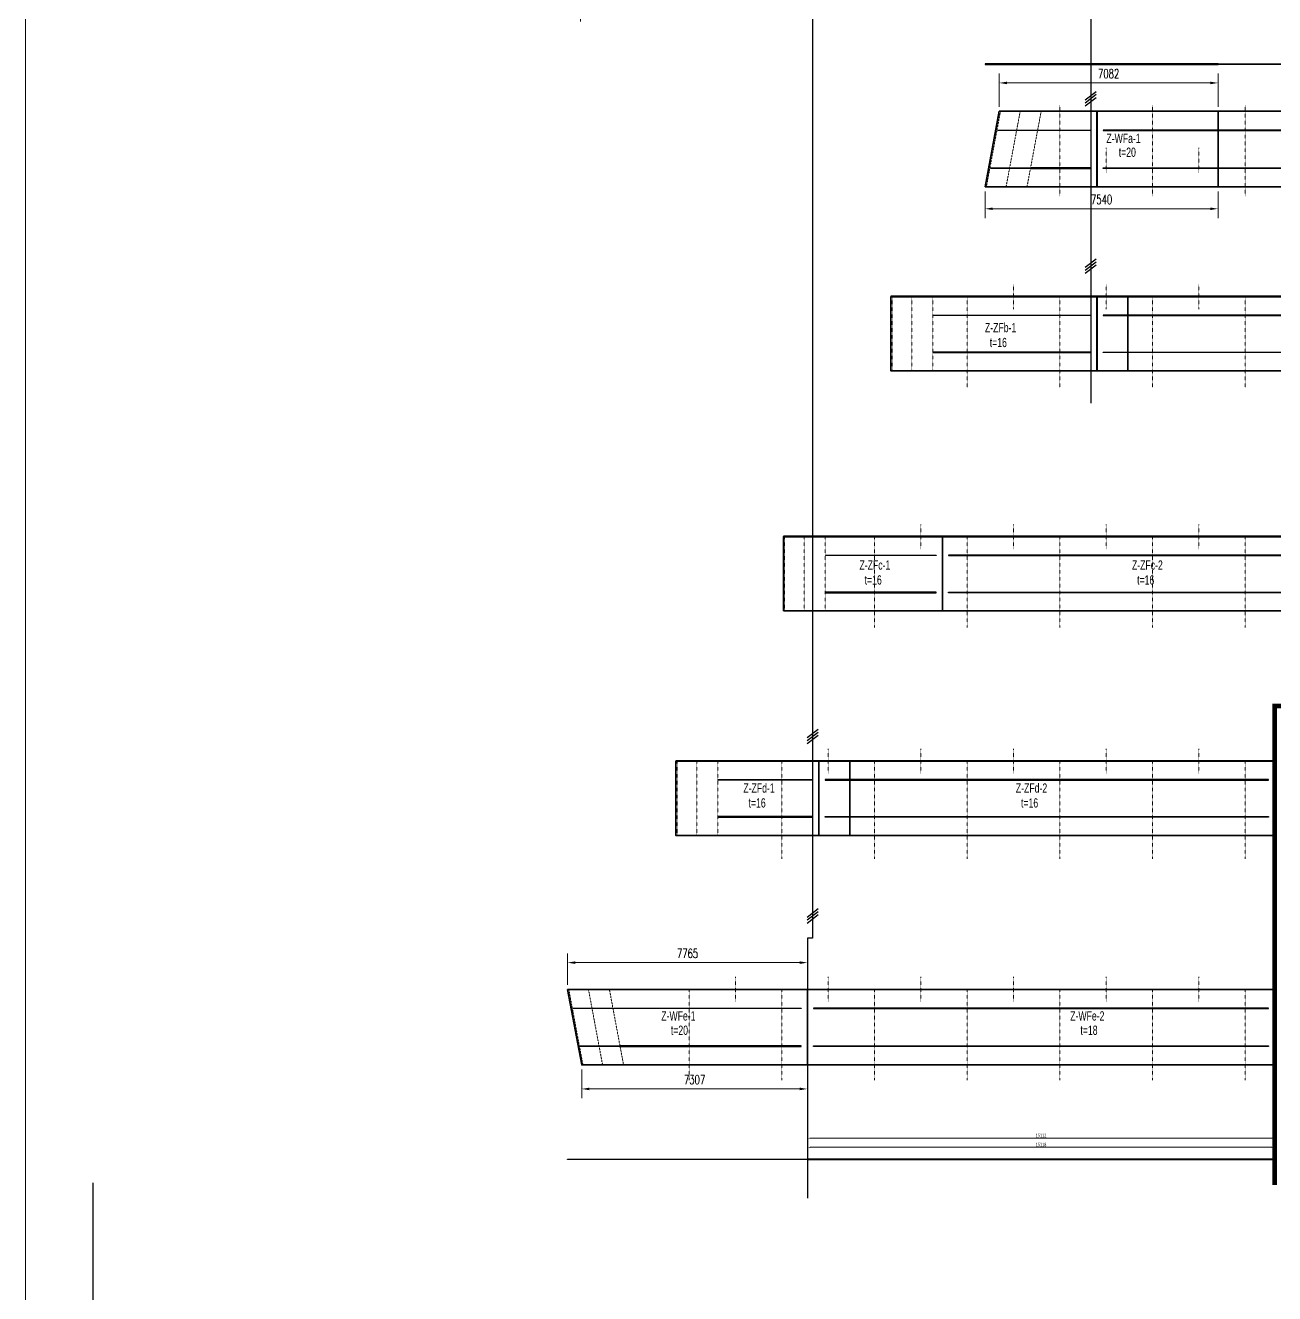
# Model space of a CAD drawing. Extents: x -158665 to 747974, y -1078007 to -307893.
# Drawn here: x 119905 to 160333, y -549860 to -508805 of the extents above; entities that cross this region are included whole.
import ezdxf

# ---------------------------------------------------------------- set-up
doc = ezdxf.new("R2010")
doc.units = 0
doc.header["$LTSCALE"] = 0.02
doc.header["$MEASUREMENT"] = 0
doc.header["$PDMODE"] = 35
doc.header["$PDSIZE"] = 150
doc.linetypes.add('CENTER', pattern=[2, 1.25, -0.25, 0.25, -0.25])
doc.layers.get('0').update_dxf_attribs({"linetype": 'CONTINUOUS'})
doc.layers.get('Defpoints').update_dxf_attribs({"linetype": 'CONTINUOUS'})
for name, color, linetype in [('1', 1, 'CONTINUOUS'), ('fuban', 1, 'CONTINUOUS'), ('二次预拼节段线', 7, 'CONTINUOUS'), ('腹板', 7, 'CONTINUOUS'), ('腹板划分线', 7, 'CONTINUOUS')]:
    doc.layers.add(name, color=color, linetype=linetype)
for name, color, linetype, lineweight in [('1图框轮廓', 7, 'CONTINUOUS', 35), ('2细线层', 41, 'CONTINUOUS', 15), ('3中心线层', 1, 'CENTER', 13)]:
    doc.layers.add(name, color=color, linetype=linetype, lineweight=lineweight)
doc.styles.add('BRG', font='fsdb_e.shx', dxfattribs={"width": 0.7, "bigfont": 'hztxt.shx'})
doc.styles.add('HC_GBDIM', font='romans', dxfattribs={"width": 0.667, "bigfont": 'gbcbig'})
doc.styles.add('仿宋', font='仿宋_GB2312_1.ttf', dxfattribs={"width": 0.7})
doc.dimstyles.new('180', dxfattribs={"dimscale": 180, "dimtxt": 2.7, "dimasz": 2.5, "dimexe": 1.25, "dimexo": 0.625, "dimtad": 1, "dimdec": 0, "dimdsep": 46, "dimtxsty": '仿宋', "dimcen": 2.5, "dimclrd": 3, "dimclre": 3, "dimclrt": 4, "dimazin": 0, "dimtfac": 1, "dimtdec": 0, "dimtmove": 0, "dimatfit": 3, "dimfxl": 1.25, "dimlwd": 13, "dimlwe": 13, "dimarcsym": 0})
doc.dimstyles.new('HC_GBDIM-100', dxfattribs={"dimscale": 100, "dimtxt": 3, "dimasz": 2.5, "dimexe": 3, "dimexo": 1.5, "dimgap": 1.5, "dimtad": 1, "dimdec": 0, "dimzin": 0, "dimdsep": 46, "dimtxsty": 'HC_GBDIM', "dimcen": 2.5, "dimclrd": 130, "dimclre": 130, "dimclrt": 3, "dimadec": 0, "dimazin": 0, "dimtfac": 0.714286, "dimtdec": 0, "dimtmove": 0, "dimatfit": 3, "dimfxl": 1, "dimtzin": 0, "dimlwd": -1, "dimlwe": -1, "dimarcsym": 0})
doc.dimstyles.new('标准标注样式-45', dxfattribs={"dimscale": 45, "dimtxt": 2.7, "dimasz": 2.5, "dimexe": 1.25, "dimexo": 0.625, "dimtad": 1, "dimdec": 0, "dimdsep": 46, "dimtxsty": '仿宋', "dimcen": 2.5, "dimclrd": 3, "dimclre": 3, "dimclrt": 4, "dimazin": 0, "dimtfac": 1, "dimtdec": 0, "dimtmove": 0, "dimatfit": 3, "dimfxl": 1.25, "dimlwd": 13, "dimlwe": 13, "dimarcsym": 0})

# ---------------------------------------------------------------- blocks, each defined once
blk = doc.blocks.new('*D101')
at = {"layer": '2细线层', "color": 130}
for p, q in [((137450, -539860), (137450, -538845)), ((145215, -539860), (145215, -538845)), ((144965, -539145), (137700, -539145))]:
    blk.add_line(p, q, dxfattribs=at)
for points in [[(137700, -539103), (137700, -539187), (137450, -539145)], [(144965, -539103), (144965, -539187), (145215, -539145)]]:
    blk.add_solid(points, dxfattribs=at)
at = {"layer": 'Defpoints', "color": 0}
for p in [(137450, -539145), (137450, -540010), (145215, -540010)]:
    blk.add_point(p, dxfattribs=at)
at = {"layer": '2细线层', "color": 3, "insert": (141333, -538845), "char_height": 300, "attachment_point": 5, "style": 'HC_GBDIM'}
blk.add_mtext('7765', dxfattribs=at)
blk = doc.blocks.new('*D102')
at = {"layer": '2细线层', "color": 130}
for p, q in [((151421, -511438), (151421, -510368)), ((158253, -510668), (151671, -510668)), ((158503, -511438), (158503, -510368))]:
    blk.add_line(p, q, dxfattribs=at)
for points in [[(151671, -510627), (151671, -510710), (151421, -510668)], [(158253, -510627), (158253, -510710), (158503, -510668)]]:
    blk.add_solid(points, dxfattribs=at)
at = {"layer": 'Defpoints', "color": 0}
for p in [(151421, -510668), (151421, -511588), (158503, -511588)]:
    blk.add_point(p, dxfattribs=at)
at = {"layer": '2细线层', "color": 3, "insert": (154962, -510368), "char_height": 300, "attachment_point": 5, "style": 'HC_GBDIM'}
blk.add_mtext('7082', dxfattribs=at)
blk = doc.blocks.new('*D109')
at = {"layer": '2细线层', "color": 130}
for p, q in [((150963, -514186), (150963, -515042)), ((158503, -514186), (158503, -515042)), ((158253, -514742), (151213, -514742))]:
    blk.add_line(p, q, dxfattribs=at)
for points in [[(151213, -514700), (151213, -514783), (150963, -514742)], [(158253, -514700), (158253, -514783), (158503, -514742)]]:
    blk.add_solid(points, dxfattribs=at)
at = {"layer": 'Defpoints', "color": 0}
for p in [(150963, -514036), (158503, -514036), (150963, -514742)]:
    blk.add_point(p, dxfattribs=at)
at = {"layer": '2细线层', "color": 3, "insert": (154733, -514442), "char_height": 300, "attachment_point": 5, "style": 'HC_GBDIM'}
blk.add_mtext('7540', dxfattribs=at)
blk = doc.blocks.new('*D110')
at = {"layer": '2细线层', "color": 130}
for p, q in [((137908, -542608), (137908, -543534)), ((145215, -542608), (145215, -543534)), ((144965, -543234), (138158, -543234))]:
    blk.add_line(p, q, dxfattribs=at)
for points in [[(138158, -543192), (138158, -543275), (137908, -543234)], [(144965, -543192), (144965, -543275), (145215, -543234)]]:
    blk.add_solid(points, dxfattribs=at)
at = {"layer": 'Defpoints', "color": 0}
for p in [(137908, -542458), (145215, -542458), (137908, -543234)]:
    blk.add_point(p, dxfattribs=at)
at = {"layer": '2细线层', "color": 3, "insert": (141562, -542934), "char_height": 300, "attachment_point": 5, "style": 'HC_GBDIM'}
blk.add_mtext('7307', dxfattribs=at)
blk = doc.blocks.new('*D55')
at = {"color": 3, "lineweight": 13, "ltscale": 3}
for p, q in [((145218, -542486), (145218, -544884)), ((160330, -542486), (160330, -544884))]:
    blk.add_line(p, q, dxfattribs=at)
at = {"color": 3, "linetype": 'ByBlock', "lineweight": 13, "ltscale": 3}
blk.add_line((160218, -544828), (145331, -544828), dxfattribs=at)
at = {"color": 3, "ltscale": 3}
for points in [[(145331, -544809), (145331, -544847), (145218, -544828)], [(160218, -544809), (160218, -544847), (160330, -544828)]]:
    blk.add_solid(points, dxfattribs=at)
at = {"layer": 'Defpoints', "color": 0, "ltscale": 3}
for p in [(145218, -542458), (160330, -542458), (145218, -544828)]:
    blk.add_point(p, dxfattribs=at)
at = {"color": 4, "ltscale": 3, "insert": (152774, -544739), "char_height": 121.5, "attachment_point": 5, "style": '仿宋'}
blk.add_mtext('15112', dxfattribs=at)
blk = doc.blocks.new('*D56')
at = {"color": 3, "lineweight": 13, "ltscale": 3}
for p, q in [((145215, -545475), (145215, -545066)), ((160333, -545475), (160333, -545066))]:
    blk.add_line(p, q, dxfattribs=at)
at = {"color": 3, "linetype": 'ByBlock', "lineweight": 13, "ltscale": 3}
blk.add_line((160221, -545122), (145328, -545122), dxfattribs=at)
at = {"color": 3, "ltscale": 3}
for points in [[(145328, -545103), (145328, -545141), (145215, -545122)], [(160221, -545103), (160221, -545141), (160333, -545122)]]:
    blk.add_solid(points, dxfattribs=at)
at = {"layer": 'Defpoints', "color": 0, "ltscale": 3}
for p in [(145215, -545122), (145215, -545503), (160333, -545503)]:
    blk.add_point(p, dxfattribs=at)
at = {"color": 4, "ltscale": 3, "insert": (152774, -545033), "char_height": 121.5, "attachment_point": 5, "style": '仿宋'}
blk.add_mtext('15118', dxfattribs=at)
blk = doc.blocks.new('*D597')
at = {"color": 3, "lineweight": 13, "ltscale": 3}
for p, q in [((137871, -507268), (137871, -508683)), ((119905, -578441), (119905, -508233))]:
    blk.add_line(p, q, dxfattribs=at)
at = {"color": 3, "linetype": 'ByBlock', "lineweight": 13, "ltscale": 3}
blk.add_line((137421, -508458), (120355, -508458), dxfattribs=at)
at = {"color": 3, "ltscale": 3}
for points in [[(120355, -508383), (120355, -508533), (119905, -508458)], [(137421, -508383), (137421, -508533), (137871, -508458)]]:
    blk.add_solid(points, dxfattribs=at)
at = {"layer": 'Defpoints', "color": 0, "ltscale": 3}
for p in [(137871, -507156), (119905, -508458), (119905, -578553)]:
    blk.add_point(p, dxfattribs=at)
at = {"color": 4, "ltscale": 3, "insert": (128888, -508102), "char_height": 486, "attachment_point": 5, "style": '仿宋'}
blk.add_mtext('17966', dxfattribs=at)

msp = doc.modelspace()

# ---------------------------------------------------------------- linework, layer by layer
at = {"color": 7, "ltscale": 3}
for p, q in [((145215.2, -542457.6), (145215.2, -546765.3)), ((122100.6, -623002.4), (122100.6, -546274.9))]:
    msp.add_line(p, q, dxfattribs=at)
at = {"layer": '1', "color": 1}
for points in [[(151968.3, -512208.4), (151376.3, -512208.4), (151376.3, -512192.4), (151968.3, -512192.4), (151968.3, -512208.4)], [(152646.4, -512208.4), (152001.3, -512208.4), (152001.3, -512192.4), (152646.4, -512192.4), (152646.4, -512208.4)], [(151738.9, -513434.2), (151146.9, -513434.2), (151146.9, -513418.2), (151738.9, -513418.2), (151738.9, -513434.2)], [(152417, -513434.2), (151771.9, -513434.2), (151771.9, -513418.2), (152417, -513418.2), (152417, -513434.2)], [(138225.6, -540630.5), (137635, -540630.5), (137635, -540614.5), (138225.6, -540614.5), (138225.6, -540630.5)], [(138903.6, -540630.5), (138258.5, -540630.5), (138258.5, -540614.5), (138903.6, -540614.5), (138903.6, -540630.5)], [(138454.9, -541856.3), (137864.3, -541856.3), (137864.3, -541840.3), (138454.9, -541840.3), (138454.9, -541856.3)], [(139133, -541856.3), (138487.9, -541856.3), (138487.9, -541840.3), (139133, -541840.3), (139133, -541856.3)]]:
    msp.add_lwpolyline(points, dxfattribs=at)
at = {"layer": '1', "color": 4}
for points in [[(152679.4, -512192.4), (154383.1, -512192.4), (154383.1, -512208.4), (152679.4, -512208.4), (152679.4, -512192.4)], [(169133.2, -512192.4), (154783.1, -512192.4), (154783.1, -512208.4), (169133.2, -512208.4), (169133.2, -512192.4)], [(152450, -513434.2), (154383.1, -513434.2), (154383.1, -513418.2), (152450, -513418.2), (152450, -513434.2)], [(169133.2, -513434.2), (154783.1, -513434.2), (154783.1, -513418.2), (169133.2, -513418.2), (169133.2, -513434.2)], [(138936.6, -540614.5), (145015.2, -540614.5), (145015.2, -540630.5), (138936.6, -540630.5), (138936.6, -540614.5)], [(160133.2, -540614.5), (145415.2, -540614.5), (145415.2, -540630.5), (160133.2, -540630.5), (160133.2, -540614.5)], [(139166, -541856.3), (145015.2, -541856.3), (145015.2, -541840.3), (139166, -541840.3), (139166, -541856.3)], [(160133.2, -541856.3), (145415.2, -541856.3), (145415.2, -541840.3), (160133.2, -541840.3), (160133.2, -541856.3)]]:
    msp.add_lwpolyline(points, dxfattribs=at)
for points in [[(154383.1, -518197.6), (149288.1, -518197.6), (149288.1, -518181.6), (154383.1, -518181.6)], [(154783.1, -518197.6), (169133.2, -518197.6), (169133.2, -518181.6), (154783.1, -518181.6)], [(154383.1, -519381.6), (149288.1, -519381.6), (149288.1, -519397.6), (154383.1, -519397.6)], [(154783.1, -519381.6), (169133.2, -519381.6), (169133.2, -519397.6), (154783.1, -519397.6)], [(149383.2, -525969.2), (145806.7, -525969.2), (145806.7, -525953.2), (149383.2, -525953.2)], [(149783.2, -525969.2), (163133.2, -525969.2), (163133.2, -525953.2), (149783.2, -525953.2)], [(149383.2, -527153.2), (145806.7, -527153.2), (145806.7, -527169.2), (149383.2, -527169.2)], [(149783.2, -527153.2), (163133.2, -527153.2), (163133.2, -527169.2), (149783.2, -527169.2)], [(145383.1, -533233.7), (142324.8, -533233.7), (142324.8, -533217.7), (145383.1, -533217.7)], [(145783.1, -533233.7), (160133.2, -533233.7), (160133.2, -533217.7), (145783.1, -533217.7)], [(145383.1, -534417.7), (142324.8, -534417.7), (142324.8, -534433.7), (145383.1, -534433.7)], [(145783.1, -534417.7), (160133.2, -534417.7), (160133.2, -534433.7), (145783.1, -534433.7)]]:
    msp.add_lwpolyline(points, close=True, dxfattribs=at)
at = {"layer": '1图框轮廓', "color": 183}
for points in [[(150963.2, -514035.6), (154580.1, -514035.6), (154580.1, -511587.6), (151420.6, -511587.6)], [(154586.1, -514035.6), (158502.9, -514035.6), (158502.9, -511587.6), (154586.1, -511587.6)], [(137450.1, -540009.6), (145212.2, -540009.6), (145212.2, -542457.6), (137908.2, -542457.6)]]:
    msp.add_lwpolyline(points, close=True, dxfattribs=at)
at = {"layer": '1图框轮廓', "color": 1}
for points in [[(158502.9, -511587.6), (169330.2, -511587.6), (169330.2, -514035.6), (158502.9, -514035.6)], [(145218.2, -542457.6), (160330.2, -542457.6), (160330.2, -540009.6), (145218.2, -540009.6)]]:
    msp.add_lwpolyline(points, close=True, dxfattribs=at)
at = {"layer": '1图框轮廓', "color": 3}
for points in [[(147916.7, -517589.7), (154580.1, -517589.7), (154580.1, -519989.7), (147916.7, -519989.7)], [(154586.1, -519989.7), (155583.2, -519989.7), (155583.2, -517589.7), (154586.1, -517589.7)], [(155583.2, -517589.7), (169330.2, -517589.7), (169330.2, -519989.7), (155583.2, -519989.7)], [(144435.4, -527761.3), (149580.2, -527761.3), (149580.2, -525361.3), (144435.4, -525361.3)], [(149586.2, -525361.3), (163330.2, -525361.3), (163330.2, -527761.3), (149586.2, -527761.3)], [(145580.1, -532625.8), (140953.5, -532625.8), (140953.5, -535025.8), (145580.1, -535025.8)], [(146583.2, -535025.8), (145586.1, -535025.8), (145586.1, -532625.8), (146583.2, -532625.8)], [(160330.2, -532625.8), (146583.2, -532625.8), (146583.2, -535025.8), (160330.2, -535025.8)]]:
    msp.add_lwpolyline(points, close=True, dxfattribs=at)
at = {"layer": '3中心线层', "color": 181, "linetype": 'CENTER'}
for points in [[(153382.6, -511392.9), (153382.6, -514332.1)], [(156382.6, -511392.9), (156382.6, -514332.1)], [(159382.6, -511392.9), (159382.6, -514332.1)], [(154882.6, -512773.6), (154882.6, -513573.6)], [(157882.6, -512773.6), (157882.6, -513573.6)], [(151882.6, -517189.7), (151882.6, -517989.7)], [(154882.6, -517189.7), (154882.6, -517989.7)], [(157882.6, -517189.7), (157882.6, -517989.7)], [(150382.6, -517589.7), (150382.6, -520528.9)], [(153382.6, -517589.7), (153382.6, -520528.9)], [(156382.6, -517589.7), (156382.6, -520528.9)], [(159382.6, -517589.7), (159382.6, -520528.9)], [(148882.8, -524961.3), (148882.8, -525761.3)], [(151882.8, -524961.3), (151882.8, -525761.3)], [(154882.8, -524961.3), (154882.8, -525761.3)], [(157882.8, -524961.3), (157882.8, -525761.3)], [(147382.8, -525361.3), (147382.8, -528300.5)], [(150382.8, -525361.3), (150382.8, -528300.5)], [(153382.8, -525361.3), (153382.8, -528300.5)], [(156382.8, -525361.3), (156382.8, -528300.5)], [(159382.8, -525361.3), (159382.8, -528300.5)], [(145882.8, -532225.8), (145882.8, -533025.8)], [(148882.8, -532225.8), (148882.8, -533025.8)], [(151882.8, -532225.8), (151882.8, -533025.8)], [(154882.8, -532225.8), (154882.8, -533025.8)], [(157882.8, -532225.8), (157882.8, -533025.8)], [(144382.8, -532625.8), (144382.8, -535788)], [(147382.8, -532625.8), (147382.8, -535788)], [(150382.8, -532625.8), (150382.8, -535788)], [(153382.8, -532625.8), (153382.8, -535788)], [(156382.8, -532625.8), (156382.8, -535788)], [(159382.8, -532625.8), (159382.8, -535788)], [(142882.6, -539609.6), (142882.6, -540409.6)], [(145882.6, -539609.6), (145882.6, -540409.6)], [(148882.6, -539609.6), (148882.6, -540409.6)], [(151882.6, -539609.6), (151882.6, -540409.6)], [(154882.6, -539609.6), (154882.6, -540409.6)], [(157882.6, -539609.6), (157882.6, -540409.6)], [(141382.6, -540009.6), (141382.6, -542948.9)], [(144382.6, -540009.6), (144382.6, -542948.9)], [(147382.6, -540009.6), (147382.6, -542948.9)], [(150382.6, -540009.6), (150382.6, -542948.9)], [(153382.6, -540009.6), (153382.6, -542948.9)], [(156382.6, -540009.6), (156382.6, -542948.9)], [(159382.6, -540009.6), (159382.6, -542948.9)]]:
    msp.add_lwpolyline(points, dxfattribs=at)
at = {"layer": '3中心线层', "color": 7, "linetype": 'CENTER'}
for points in [[(151460, -511594.9), (151002.5, -514042.9)], [(151640, -514042.9), (152099.5, -511587.6)], [(152318.1, -514042.9), (152777.6, -511587.6)], [(147956.9, -517589.7), (147956.9, -519989.7)], [(148595, -517589.7), (148595, -519989.7)], [(149273.1, -517589.7), (149273.1, -519989.7)], [(144475.5, -525361.3), (144475.5, -527761.3)], [(145113.6, -525361.3), (145113.6, -527761.3)], [(145791.7, -525361.3), (145791.7, -527761.3)], [(140993.5, -532625.8), (140993.5, -535025.8)], [(141631.6, -532625.8), (141631.6, -535025.8)], [(142309.8, -532625.8), (142309.8, -535025.8)], [(137490.8, -540009.6), (137948.8, -542457.6)], [(138127.4, -540009.6), (138585.4, -542457.6)], [(138805.4, -540009.7), (139263.5, -542457.7)]]:
    msp.add_lwpolyline(points, dxfattribs=at)
at = {"layer": '二次预拼节段线', "color": 2, "ltscale": 3}
msp.add_line((154383.1, -495393.9), (154383.1, -521037.5), dxfattribs=at)
msp.add_lwpolyline([(145383.1, -504003.7), (145383.1, -538351.3), (145215.2, -538351.3), (145215.2, -540009.6)], dxfattribs=at)
at = {"layer": '二次预拼节段线', "color": 7, "ltscale": 3}
for points in [[(154561.3, -510952.5), (154204.8, -511225.6)], [(154561.3, -511047.5), (154204.8, -511320.6)], [(154561.3, -511146.4), (154204.8, -511419.6)], [(154561.3, -516372.6), (154204.8, -516645.7)], [(154561.3, -516467.6), (154204.8, -516740.7)], [(154561.3, -516566.6), (154204.8, -516839.7)], [(145561.3, -531596.2), (145204.8, -531869.3)], [(145561.3, -531691.2), (145204.8, -531964.4)], [(145561.3, -531790.2), (145204.8, -532063.3)], [(145561.3, -537406.5), (145204.8, -537679.6)], [(145561.3, -537501.5), (145204.8, -537774.6)], [(145561.3, -537600.5), (145204.8, -537873.6)]]:
    msp.add_lwpolyline(points, dxfattribs=at)
at = {"layer": '腹板', "color": 183}
for points in [[(150963.2, -510071.6), (158502.9, -510071.6), (158502.9, -510051.6), (150963.2, -510051.6)], [(137450.1, -545502.7), (145215.2, -545502.7), (145215.2, -545522.7), (137450.1, -545522.7)]]:
    msp.add_lwpolyline(points, close=True, dxfattribs=at)
at = {"layer": '腹板', "color": 1}
for points in [[(169333.2, -510071.6), (158502.9, -510071.6), (158502.9, -510053.6), (169333.2, -510053.6)], [(160333.2, -545502.7), (145215.2, -545502.7), (145215.2, -545520.7), (160333.2, -545520.7)]]:
    msp.add_lwpolyline(points, close=True, dxfattribs=at)
at = {"layer": '腹板', "color": 3}
for points in [[(147916.7, -517589.7), (169333.2, -517589.7), (169333.2, -517573.7), (147916.7, -517573.7)], [(144435.4, -525361.3), (163333.2, -525361.3), (163333.2, -525345.3), (144435.4, -525345.3)], [(140952.5, -532625.8), (160333.2, -532625.8), (160333.2, -532609.8), (140952.5, -532609.8)]]:
    msp.add_lwpolyline(points, close=True, dxfattribs=at)
at = {"layer": '腹板划分线', "color": 4, "const_width": 150}
msp.add_lwpolyline([(160333.2, -546342.3), (160333.2, -530838.9), (163333.2, -530838.9), (163333.2, -523643.5), (169333.2, -523643.5), (169333.2, -509145.8)], dxfattribs=at)

# ---------------------------------------------------------------- texts
at = {"layer": 'fuban', "color": 183, "style": 'BRG', "width": 0.7}
for s, p in [('Z-WFa-1', (154889.6, -512611.7)), ('t=20', (155288.5, -513061.1)), ('Z-WFe-1', (140484, -541019.9)), ('t=20', (140794.7, -541483.1))]:
    msp.add_text(s, height=300, dxfattribs=at).set_placement(p)
at = {"layer": 'fuban', "color": 3, "style": 'BRG', "width": 0.7}
for s, p in [('Z-ZFb-1', (150959.3, -518738.4)), ('t=16', (151114.1, -519220.4)), ('Z-ZFc-1', (146897.7, -526424.5)), ('Z-ZFc-2', (155716, -526424.5)), ('t=16', (147065.6, -526906.5)), ('t=16', (155884, -526906.5)), ('Z-ZFd-1', (143140.6, -533642.4)), ('Z-ZFd-2', (151959, -533642.4)), ('t=16', (143308.6, -534124.4)), ('t=16', (152127, -534124.4))]:
    msp.add_text(s, height=300, dxfattribs=at).set_placement(p)
at = {"layer": 'fuban', "color": 1, "style": 'BRG', "width": 0.7}
for s, p in [('Z-WFe-2', (153718.4, -541019.9)), ('t=18', (154048.5, -541483.1))]:
    msp.add_text(s, height=300, dxfattribs=at).set_placement(p)

# ---------------------------------------------------------------- dimensions: what is measured, and where the dimension line sits
at = {"color": 8, "ltscale": 3}
dim = msp.add_linear_dim(base=(119905.5, -508457.7), p1=(137871.3, -507155.7), p2=(119905.5, -578553.5), dimstyle='180', dxfattribs=at)
dim.commit()
dim.dimension.update_dxf_attribs({"geometry": '*D597', "text_midpoint": (128888.4, -508102.2)})
at = {"color": 7, "ltscale": 3}
for base, p1, p2, picture, middle in [((145218.2, -544828.2), (160330.2, -542457.6), (145218.2, -542457.6), '*D55', (152774.2, -544739.3)), ((145215.2, -545122), (160333.2, -545502.7), (145215.2, -545502.7), '*D56', (152774.2, -545033.1))]:
    dim = msp.add_linear_dim(base=base, p1=p1, p2=p2, dimstyle='标准标注样式-45', dxfattribs=at)
    dim.commit()
    dim.dimension.update_dxf_attribs({"geometry": picture, "text_midpoint": middle})
at = {"layer": '2细线层', "color": 1}
for base, p1, p2, picture, middle in [((151420.6, -510668.3), (158502.9, -511587.6), (151420.6, -511587.6), '*D102', (154961.8, -510368.3)), ((150963.2, -514741.6), (158502.9, -514035.6), (150963.2, -514035.6), '*D109', (154733, -514441.6)), ((137450.1, -539144.9), (145215.2, -540009.6), (137450.1, -540009.6), '*D101', (141332.6, -538844.9)), ((137908.2, -543233.8), (145215.2, -542457.6), (137908.2, -542457.6), '*D110', (141561.7, -542933.8))]:
    dim = msp.add_linear_dim(base=base, p1=p1, p2=p2, dimstyle='HC_GBDIM-100', override={"dimzin": 8}, dxfattribs=at)
    dim.commit()
    dim.dimension.update_dxf_attribs({"geometry": picture, "text_midpoint": middle})

doc.saveas('drawing.dxf')
